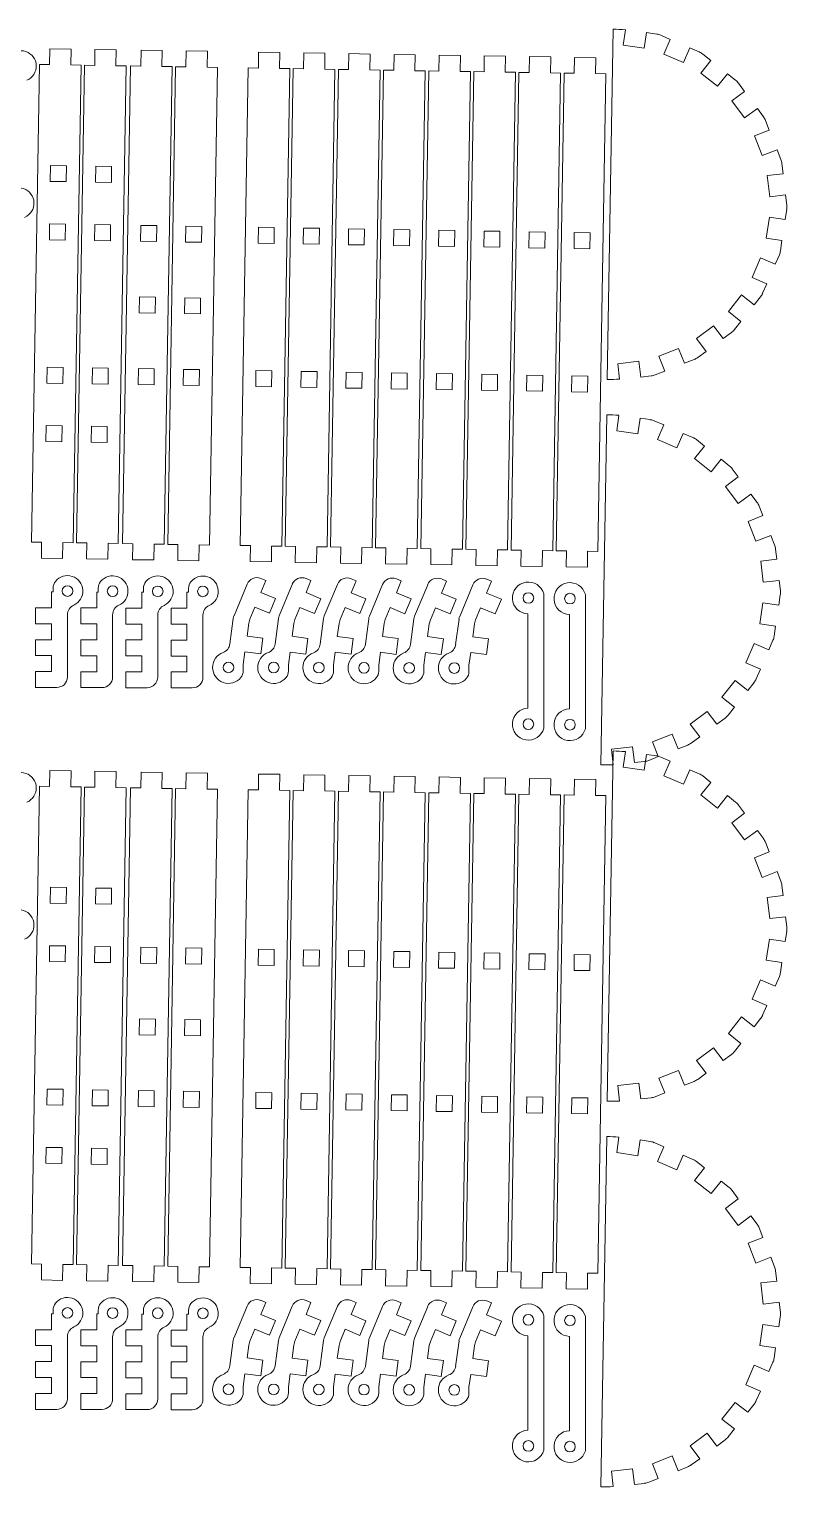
# Model space of a CAD drawing. Header units: millimetres. Extents: x 8 to 562, y 135 to 410.
# Drawn here: x 209.9 to 352.6, y 134.6 to 409.2 of the extents above; entities that cross this region are included whole.
import ezdxf

# ---------------------------------------------------------------- set-up
doc = ezdxf.new("R2010")
doc.units = ezdxf.units.MM

msp = doc.modelspace()

# ---------------------------------------------------------------- linework, layer by layer
at = {"color": 7, "linetype": 'Continuous', "lineweight": 15}
for p, q in [((318.79, 343.21), (319.88, 409.2)), ((322.2, 409.08), (321.76, 406.17)), ((325.72, 405.59), (326.16, 408.55)), ((328.09, 408.27), (326.16, 408.55)), ((330.63, 407.28), (328.84, 408.05)), ((330.63, 407.28), (329.44, 404.52)), ((213.78, 402.52), (213.83, 405.52)), ((217.83, 405.46), (213.83, 405.52)), ((217.83, 405.46), (217.78, 402.46)), ((222.28, 402.38), (222.33, 405.38)), ((226.33, 405.32), (222.33, 405.38)), ((226.33, 405.32), (226.28, 402.32)), ((230.95, 402.24), (231, 405.24)), ((234.99, 405.17), (231, 405.24)), ((234.99, 405.17), (234.94, 402.17)), ((239.44, 402.1), (239.49, 405.1)), ((243.49, 405.03), (239.49, 405.1)), ((243.49, 405.03), (243.44, 402.03)), ((253.09, 401.87), (253.14, 404.87)), ((257.13, 404.81), (253.14, 404.87)), ((257.13, 404.81), (257.09, 401.81)), ((261.58, 401.73), (261.63, 404.73)), ((265.63, 404.67), (261.63, 404.73)), ((265.63, 404.67), (265.58, 401.67)), ((270.08, 401.59), (270.13, 404.59)), ((274.13, 404.52), (270.13, 404.59)), ((274.13, 404.52), (274.08, 401.52)), ((278.58, 401.45), (278.63, 404.45)), ((282.63, 404.38), (278.63, 404.45)), ((282.63, 404.38), (282.58, 401.38)), ((287.08, 401.31), (287.13, 404.31)), ((291.13, 404.24), (287.13, 404.31)), ((291.13, 404.24), (291.08, 401.24)), ((295.58, 401.17), (295.63, 404.17)), ((299.63, 404.1), (295.63, 404.17)), ((299.63, 404.1), (299.58, 401.1)), ((304.08, 401.03), (304.13, 404.03)), ((308.13, 403.96), (304.13, 404.03)), ((308.13, 403.96), (308.08, 400.96)), ((312.58, 400.89), (312.63, 403.89)), ((316.63, 403.82), (312.63, 403.89)), ((316.63, 403.82), (316.58, 400.82)), ((321.76, 406.17), (325.72, 405.59)), ((329.44, 404.52), (333.11, 402.93)), ((333.11, 402.93), (334.3, 405.68)), ((336.09, 404.91), (334.3, 405.68)), ((338.29, 403.29), (336.76, 404.51)), ((211.86, 402.56), (210.37, 312.57)), ((211.86, 402.56), (213.78, 402.52)), ((217.78, 402.46), (219.71, 402.43)), ((218.22, 312.44), (219.71, 402.43)), ((220.36, 402.41), (218.87, 312.43)), ((220.36, 402.41), (222.28, 402.38)), ((226.28, 402.32), (228.21, 402.28)), ((226.71, 312.3), (228.21, 402.28)), ((229.02, 402.27), (227.53, 312.28)), ((229.02, 402.27), (230.95, 402.24)), ((234.94, 402.17), (236.87, 402.14)), ((235.38, 312.15), (236.87, 402.14)), ((237.52, 402.13), (236.03, 312.14)), ((237.52, 402.13), (239.44, 402.1)), ((243.44, 402.03), (245.37, 402)), ((243.88, 312.01), (245.37, 402)), ((251.16, 401.9), (249.67, 311.92)), ((251.16, 401.9), (253.09, 401.87)), ((257.09, 401.81), (259.01, 401.77)), ((257.52, 311.79), (259.01, 401.77)), ((259.66, 401.76), (258.17, 311.78)), ((259.66, 401.76), (261.58, 401.73)), ((265.58, 401.67), (267.51, 401.63)), ((266.02, 311.65), (267.51, 401.63)), ((268.16, 401.62), (266.67, 311.64)), ((268.16, 401.62), (270.08, 401.59)), ((274.08, 401.52), (276.01, 401.49)), ((274.52, 311.51), (276.01, 401.49)), ((276.66, 401.48), (275.17, 311.49)), ((276.66, 401.48), (278.58, 401.45)), ((282.58, 401.38), (284.51, 401.35)), ((283.02, 311.36), (284.51, 401.35)), ((285.16, 401.34), (283.67, 311.35)), ((285.16, 401.34), (287.08, 401.31)), ((291.08, 401.24), (293.01, 401.21)), ((291.51, 311.22), (293.01, 401.21)), ((293.66, 401.2), (292.16, 311.21)), ((293.66, 401.2), (295.58, 401.17)), ((299.58, 401.1), (301.5, 401.07)), ((300.01, 311.08), (301.5, 401.07)), ((302.15, 401.06), (300.66, 311.07)), ((302.15, 401.06), (304.08, 401.03)), ((338.29, 403.29), (336.42, 400.94)), ((308.08, 400.96), (310, 400.93)), ((308.51, 310.94), (310, 400.93)), ((310.65, 400.92), (309.16, 310.93)), ((310.65, 400.92), (312.58, 400.89)), ((316.58, 400.82), (318.5, 400.79)), ((317.01, 310.8), (318.5, 400.79)), ((336.42, 400.94), (339.56, 398.46)), ((339.56, 398.46), (341.42, 400.81)), ((342.95, 399.59), (341.42, 400.81)), ((344.65, 397.47), (343.49, 399.03)), ((344.65, 397.47), (342.24, 395.68)), ((342.24, 395.68), (344.63, 392.47)), ((344.63, 392.47), (347.04, 394.25)), ((348.2, 392.69), (347.04, 394.25)), ((349.29, 390.19), (346.5, 389.09)), ((349.29, 390.19), (348.58, 392)), ((346.5, 389.09), (347.97, 385.37)), ((347.97, 385.37), (350.76, 386.47)), ((351.48, 384.65), (350.76, 386.47)), ((213.97, 383.52), (213.92, 380.52)), ((216.97, 383.47), (213.97, 383.52)), ((216.92, 380.47), (216.97, 383.47)), ((222.47, 383.38), (222.42, 380.38)), ((225.47, 383.33), (222.47, 383.38)), ((225.42, 380.33), (225.47, 383.33)), ((351.89, 381.96), (348.91, 381.62)), ((351.89, 381.96), (351.67, 383.89)), ((213.92, 380.52), (216.92, 380.47)), ((222.42, 380.38), (225.42, 380.33)), ((348.91, 381.62), (349.37, 377.64)), ((349.37, 377.64), (352.35, 377.98)), ((352.57, 376.05), (352.35, 377.98)), ((349.3, 373.78), (348.71, 369.82)), ((352.27, 373.34), (349.3, 373.78)), ((352.27, 373.34), (352.56, 375.26)), ((213.79, 372.52), (213.74, 369.52)), ((216.79, 372.47), (213.79, 372.52)), ((216.74, 369.47), (216.79, 372.47)), ((222.28, 372.38), (222.23, 369.38)), ((225.28, 372.33), (222.28, 372.38)), ((225.23, 369.33), (225.28, 372.33)), ((230.95, 372.24), (230.9, 369.24)), ((233.95, 372.19), (230.95, 372.24)), ((233.9, 369.19), (233.95, 372.19)), ((239.45, 372.09), (239.4, 369.1)), ((242.45, 372.04), (239.45, 372.09)), ((242.4, 369.05), (242.45, 372.04)), ((253.09, 371.87), (253.04, 368.87)), ((256.09, 371.82), (253.09, 371.87)), ((256.04, 368.82), (256.09, 371.82)), ((261.59, 371.73), (261.54, 368.73)), ((264.59, 371.68), (261.59, 371.73)), ((264.54, 368.68), (264.59, 371.68)), ((270.09, 371.59), (270.04, 368.59)), ((273.09, 371.54), (270.09, 371.59)), ((273.04, 368.54), (273.09, 371.54)), ((278.59, 371.45), (278.54, 368.45)), ((281.58, 371.4), (278.59, 371.45)), ((281.54, 368.4), (281.58, 371.4)), ((287.08, 371.31), (287.03, 368.31)), ((290.08, 371.26), (287.08, 371.31)), ((290.03, 368.26), (290.08, 371.26)), ((295.58, 371.16), (295.53, 368.17)), ((298.58, 371.12), (295.58, 371.16)), ((298.53, 368.12), (298.58, 371.12)), ((304.08, 371.02), (304.03, 368.02)), ((307.08, 370.97), (304.08, 371.02)), ((307.03, 367.97), (307.08, 370.97)), ((312.58, 370.88), (312.53, 367.88)), ((315.58, 370.83), (312.58, 370.88)), ((315.53, 367.83), (315.58, 370.83)), ((213.74, 369.52), (216.74, 369.47)), ((222.23, 369.38), (225.23, 369.33)), ((230.9, 369.24), (233.9, 369.19)), ((239.4, 369.1), (242.4, 369.05)), ((253.04, 368.87), (256.04, 368.82)), ((261.54, 368.73), (264.54, 368.68)), ((270.04, 368.59), (273.04, 368.54)), ((278.54, 368.45), (281.54, 368.4)), ((287.03, 368.31), (290.03, 368.26)), ((295.53, 368.17), (298.53, 368.12)), ((304.03, 368.02), (307.03, 367.97)), ((348.71, 369.82), (351.68, 369.38)), ((351.4, 367.45), (351.68, 369.38)), ((312.53, 367.88), (315.53, 367.83)), ((347.65, 366.1), (346.06, 362.43)), ((350.4, 364.91), (347.65, 366.1)), ((350.4, 364.91), (351.18, 366.7)), ((346.06, 362.43), (348.81, 361.24)), ((348.04, 359.45), (348.81, 361.24)), ((230.72, 358.74), (230.68, 355.74)), ((233.72, 358.69), (230.72, 358.74)), ((233.67, 355.69), (233.72, 358.69)), ((239.22, 358.6), (239.17, 355.6)), ((242.22, 358.55), (239.22, 358.6)), ((242.17, 355.55), (242.22, 358.55)), ((344.07, 359.12), (341.59, 355.98)), ((346.42, 357.25), (344.07, 359.12)), ((346.42, 357.25), (347.63, 358.78)), ((230.68, 355.74), (233.67, 355.69)), ((239.17, 355.6), (242.17, 355.55)), ((341.59, 355.98), (343.94, 354.12)), ((338.81, 353.3), (335.59, 350.91)), ((340.59, 350.89), (338.81, 353.3)), ((340.59, 350.89), (342.16, 352.05)), ((342.72, 352.59), (343.94, 354.12)), ((332.21, 349.04), (328.49, 347.57)), ((333.32, 346.25), (332.21, 349.04)), ((335.59, 350.91), (337.38, 348.5)), ((324.74, 346.63), (320.77, 346.17)), ((320.77, 346.17), (321.11, 343.25)), ((325.09, 343.65), (324.74, 346.63)), ((328.49, 347.57), (329.6, 344.78)), ((333.32, 346.25), (335.13, 346.96)), ((335.81, 347.34), (337.38, 348.5)), ((213.34, 345.52), (213.29, 342.52)), ((216.34, 345.47), (213.34, 345.52)), ((216.29, 342.47), (216.34, 345.47)), ((221.84, 345.38), (221.79, 342.38)), ((224.84, 345.33), (221.84, 345.38)), ((224.79, 342.33), (224.84, 345.33)), ((230.5, 345.24), (230.45, 342.24)), ((233.5, 345.19), (230.5, 345.24)), ((233.45, 342.19), (233.5, 345.19)), ((239, 345.1), (238.95, 342.1)), ((242, 345.05), (239, 345.1)), ((241.95, 342.05), (242, 345.05)), ((252.64, 344.87), (252.59, 341.87)), ((255.64, 344.82), (252.64, 344.87)), ((255.59, 341.82), (255.64, 344.82)), ((261.14, 344.73), (261.09, 341.73)), ((264.14, 344.68), (261.14, 344.73)), ((264.09, 341.68), (264.14, 344.68)), ((269.64, 344.59), (269.59, 341.59)), ((272.64, 344.54), (269.64, 344.59)), ((272.59, 341.54), (272.64, 344.54)), ((278.14, 344.45), (278.09, 341.45)), ((281.14, 344.4), (278.14, 344.45)), ((281.09, 341.4), (281.14, 344.4)), ((286.64, 344.31), (286.59, 341.31)), ((289.64, 344.26), (286.64, 344.31)), ((289.59, 341.26), (289.64, 344.26)), ((295.14, 344.17), (295.09, 341.17)), ((298.14, 344.12), (295.14, 344.17)), ((298.09, 341.12), (298.14, 344.12)), ((303.63, 344.03), (303.58, 341.03)), ((306.63, 343.98), (303.63, 344.03)), ((306.58, 340.98), (306.63, 343.98)), ((312.13, 343.89), (312.08, 340.89)), ((315.13, 343.84), (312.13, 343.89)), ((315.08, 340.84), (315.13, 343.84)), ((325.09, 343.65), (327.02, 343.87)), ((327.78, 344.06), (329.6, 344.78)), ((213.29, 342.52), (216.29, 342.47)), ((221.79, 342.38), (224.79, 342.33)), ((230.45, 342.24), (233.45, 342.19)), ((238.95, 342.1), (241.95, 342.05)), ((252.59, 341.87), (255.59, 341.82)), ((261.09, 341.73), (264.09, 341.68)), ((269.59, 341.59), (272.59, 341.54)), ((278.09, 341.45), (281.09, 341.4)), ((286.59, 341.31), (289.59, 341.26)), ((295.09, 341.17), (298.09, 341.12)), ((303.58, 341.03), (306.58, 340.98)), ((312.08, 340.89), (315.08, 340.84)), ((317.58, 270.57), (318.68, 336.56)), ((320.99, 336.44), (320.56, 333.54)), ((324.52, 332.95), (324.96, 335.92)), ((326.89, 335.63), (324.96, 335.92)), ((329.43, 334.64), (327.64, 335.42)), ((213.16, 334.52), (213.11, 331.53)), ((216.16, 334.48), (213.16, 334.52)), ((216.11, 331.48), (216.16, 334.48)), ((221.65, 334.38), (221.61, 331.38)), ((224.65, 334.33), (221.65, 334.38)), ((224.6, 331.33), (224.65, 334.33)), ((320.56, 333.54), (324.52, 332.95)), ((329.43, 334.64), (328.23, 331.89)), ((331.9, 330.3), (333.1, 333.05)), ((334.89, 332.27), (333.1, 333.05)), ((213.11, 331.53), (216.11, 331.48)), ((221.61, 331.38), (224.6, 331.33)), ((328.23, 331.89), (331.9, 330.3)), ((337.08, 330.66), (335.22, 328.31)), ((337.08, 330.66), (335.56, 331.87)), ((335.22, 328.31), (338.35, 325.82)), ((338.35, 325.82), (340.22, 328.17)), ((341.74, 326.96), (340.22, 328.17)), ((343.45, 324.83), (341.04, 323.04)), ((343.45, 324.83), (342.29, 326.39)), ((341.04, 323.04), (343.42, 319.83)), ((343.42, 319.83), (345.83, 321.61)), ((346.99, 320.05), (345.83, 321.61)), ((348.09, 317.55), (347.37, 319.36)), ((348.09, 317.55), (345.3, 316.45)), ((345.3, 316.45), (346.77, 312.73)), ((346.77, 312.73), (349.56, 313.83)), ((350.28, 312.02), (349.56, 313.83)), ((212.29, 312.54), (210.37, 312.57)), ((212.24, 309.54), (212.29, 312.54)), ((216.29, 312.47), (216.24, 309.47)), ((218.22, 312.44), (216.29, 312.47)), ((220.79, 312.4), (218.87, 312.43)), ((220.74, 309.4), (220.79, 312.4)), ((224.79, 312.33), (224.74, 309.33)), ((226.71, 312.3), (224.79, 312.33)), ((229.45, 312.25), (227.53, 312.28)), ((229.41, 309.25), (229.45, 312.25)), ((233.45, 312.19), (233.4, 309.19)), ((235.38, 312.15), (233.45, 312.19)), ((237.95, 312.11), (236.03, 312.14)), ((237.9, 309.11), (237.95, 312.11)), ((241.95, 312.04), (241.9, 309.05)), ((243.88, 312.01), (241.95, 312.04)), ((251.6, 311.89), (249.67, 311.92)), ((251.55, 308.89), (251.6, 311.89)), ((255.59, 311.82), (255.54, 308.82)), ((257.52, 311.79), (255.59, 311.82)), ((260.09, 311.74), (258.17, 311.78)), ((260.04, 308.74), (260.09, 311.74)), ((264.09, 311.68), (264.04, 308.68)), ((266.02, 311.65), (264.09, 311.68)), ((268.59, 311.6), (266.67, 311.64)), ((268.54, 308.6), (268.59, 311.6)), ((272.59, 311.54), (272.54, 308.54)), ((274.52, 311.51), (272.59, 311.54)), ((277.09, 311.46), (275.17, 311.49)), ((277.04, 308.46), (277.09, 311.46)), ((281.09, 311.4), (281.04, 308.4)), ((283.02, 311.36), (281.09, 311.4)), ((285.59, 311.32), (283.67, 311.35)), ((285.54, 308.32), (285.59, 311.32)), ((289.59, 311.26), (289.54, 308.26)), ((291.51, 311.22), (289.59, 311.26)), ((294.09, 311.18), (292.16, 311.21)), ((294.04, 308.18), (294.09, 311.18)), ((298.09, 311.11), (298.04, 308.12)), ((300.01, 311.08), (298.09, 311.11)), ((302.59, 311.04), (300.66, 311.07)), ((302.54, 308.04), (302.59, 311.04)), ((306.59, 310.97), (306.54, 307.97)), ((308.51, 310.94), (306.59, 310.97)), ((311.09, 310.9), (309.16, 310.93)), ((311.04, 307.9), (311.09, 310.9)), ((315.09, 310.83), (315.04, 307.83)), ((317.01, 310.8), (315.09, 310.83)), ((350.69, 309.32), (350.47, 311.26)), ((212.24, 309.54), (216.24, 309.47)), ((220.74, 309.4), (224.74, 309.33)), ((229.41, 309.25), (233.4, 309.19)), ((237.9, 309.11), (241.9, 309.05)), ((251.55, 308.89), (255.54, 308.82)), ((260.04, 308.74), (264.04, 308.68)), ((268.54, 308.6), (272.54, 308.54)), ((277.04, 308.46), (281.04, 308.4)), ((285.54, 308.32), (289.54, 308.26)), ((294.04, 308.18), (298.04, 308.12)), ((302.54, 308.04), (306.54, 307.97)), ((311.04, 307.9), (315.04, 307.83)), ((350.69, 309.32), (347.71, 308.98)), ((347.71, 308.98), (348.16, 305)), ((253.57, 303.07), (254.5, 305.33)), ((254.5, 305.33), (253.58, 305.71)), ((262.07, 303.04), (263, 305.3)), ((263, 305.3), (262.08, 305.69)), ((270.57, 303.02), (271.5, 305.28)), ((271.5, 305.28), (270.58, 305.66)), ((279.07, 302.99), (280, 305.26)), ((280, 305.26), (279.08, 305.64)), ((287.57, 302.97), (288.5, 305.23)), ((288.5, 305.23), (287.58, 305.62)), ((296.07, 302.95), (297, 305.21)), ((297, 305.21), (296.08, 305.59)), ((348.16, 305), (351.14, 305.35)), ((351.37, 303.41), (351.14, 305.35)), ((214.15, 303.17), (214.15, 300.17)), ((214.45, 303.17), (214.15, 303.17)), ((214.45, 303.9), (214.45, 303.17)), ((222.95, 303.15), (222.65, 303.15)), ((222.65, 303.15), (222.65, 300.15)), ((222.95, 303.88), (222.95, 303.15)), ((231.15, 303.12), (231.15, 300.12)), ((231.45, 303.12), (231.15, 303.12)), ((231.45, 303.86), (231.45, 303.12)), ((239.65, 303.1), (239.65, 300.1)), ((239.95, 303.1), (239.65, 303.1)), ((239.95, 303.83), (239.95, 303.1)), ((250.97, 304.63), (248.51, 298.69)), ((256.34, 301.92), (253.57, 303.07)), ((259.47, 304.6), (257.01, 298.67)), ((264.84, 301.89), (262.07, 303.04)), ((267.97, 304.58), (265.51, 298.64)), ((273.34, 301.87), (270.57, 303.02)), ((276.47, 304.56), (274.01, 298.62)), ((281.84, 301.85), (279.07, 302.99)), ((284.97, 304.53), (282.51, 298.6)), ((290.34, 301.82), (287.57, 302.97)), ((293.47, 304.51), (291.01, 298.57)), ((298.84, 301.8), (296.07, 302.95)), ((306.83, 277.5), (306.83, 302.8)), ((314.66, 277.38), (314.66, 302.68)), ((351.07, 300.7), (351.35, 302.63)), ((211.15, 300.17), (211.15, 297.17)), ((214.15, 300.17), (211.15, 300.17)), ((219.65, 300.15), (219.65, 297.15)), ((222.65, 300.15), (219.65, 300.15)), ((228.15, 300.12), (228.15, 297.12)), ((231.15, 300.12), (228.15, 300.12)), ((236.65, 300.1), (236.65, 297.1)), ((239.65, 300.1), (236.65, 300.1)), ((251.48, 298.03), (252.42, 300.29)), ((252.42, 300.29), (255.19, 299.15)), ((255.19, 299.15), (256.34, 301.92)), ((259.98, 298.01), (260.92, 300.27)), ((260.92, 300.27), (263.69, 299.12)), ((263.69, 299.12), (264.84, 301.89)), ((268.48, 297.98), (269.42, 300.25)), ((269.42, 300.25), (272.19, 299.1)), ((272.19, 299.1), (273.34, 301.87)), ((276.98, 297.96), (277.92, 300.22)), ((277.92, 300.22), (280.69, 299.07)), ((280.69, 299.07), (281.84, 301.85)), ((285.48, 297.93), (286.42, 300.2)), ((286.42, 300.2), (289.19, 299.05)), ((289.19, 299.05), (290.34, 301.82)), ((293.98, 297.91), (294.92, 300.17)), ((294.92, 300.17), (297.69, 299.03)), ((297.69, 299.03), (298.84, 301.8)), ((348.1, 301.14), (347.51, 297.18)), ((351.07, 300.7), (348.1, 301.14)), ((211.15, 297.17), (214.15, 297.17)), ((214.15, 297.17), (214.15, 294.17)), ((217.15, 287.17), (217.15, 298.86)), ((219.65, 297.15), (222.65, 297.15)), ((222.65, 297.15), (222.65, 294.15)), ((225.65, 287.15), (225.65, 298.84)), ((228.15, 297.12), (231.15, 297.12)), ((231.15, 297.12), (231.15, 294.12)), ((234.15, 287.12), (234.15, 298.82)), ((236.65, 297.1), (239.65, 297.1)), ((239.65, 297.1), (239.65, 294.1)), ((242.65, 287.1), (242.65, 298.79)), ((248.37, 298.19), (247.74, 293.38)), ((250.96, 294.85), (251.28, 297.27)), ((251.28, 297.27), (251.48, 298.03)), ((256.87, 298.16), (256.24, 293.36)), ((259.46, 294.82), (259.78, 297.25)), ((259.78, 297.25), (259.98, 298.01)), ((265.37, 298.14), (264.74, 293.34)), ((267.96, 294.8), (268.28, 297.23)), ((268.28, 297.23), (268.48, 297.98)), ((273.87, 298.12), (273.24, 293.31)), ((276.46, 294.77), (276.78, 297.2)), ((276.78, 297.2), (276.98, 297.96)), ((282.37, 298.09), (281.74, 293.29)), ((284.96, 294.75), (285.28, 297.18)), ((285.28, 297.18), (285.48, 297.93)), ((290.87, 298.07), (290.24, 293.26)), ((293.46, 294.73), (293.78, 297.15)), ((293.78, 297.15), (293.98, 297.91)), ((303.83, 299.03), (303.83, 281.26)), ((311.66, 298.92), (311.66, 281.15)), ((347.51, 297.18), (350.48, 296.74)), ((350.19, 294.81), (350.48, 296.74)), ((211.15, 294.17), (211.15, 291.17)), ((214.15, 294.17), (211.15, 294.17)), ((222.65, 294.15), (219.65, 294.15)), ((219.65, 294.15), (219.65, 291.15)), ((231.15, 294.12), (228.15, 294.12)), ((228.15, 294.12), (228.15, 291.12)), ((236.65, 294.1), (236.65, 291.1)), ((239.65, 294.1), (236.65, 294.1)), ((253.93, 294.45), (250.96, 294.85)), ((253.54, 291.48), (253.93, 294.45)), ((262.43, 294.43), (259.46, 294.82)), ((262.04, 291.46), (262.43, 294.43)), ((270.93, 294.41), (267.96, 294.8)), ((270.54, 291.43), (270.93, 294.41)), ((279.43, 294.38), (276.46, 294.77)), ((279.04, 291.41), (279.43, 294.38)), ((287.93, 294.36), (284.96, 294.75)), ((287.54, 291.38), (287.93, 294.36)), ((296.43, 294.33), (293.46, 294.73)), ((296.04, 291.36), (296.43, 294.33)), ((349.2, 292.27), (349.98, 294.06)), ((211.15, 291.17), (214.15, 291.17)), ((214.15, 291.17), (214.15, 288.17)), ((219.65, 291.15), (222.65, 291.15)), ((222.65, 291.15), (222.65, 288.15)), ((228.15, 291.12), (231.15, 291.12)), ((231.15, 291.12), (231.15, 288.12)), ((250.25, 289.47), (250.57, 291.87)), ((250.57, 291.87), (253.54, 291.48)), ((258.75, 289.44), (259.07, 291.85)), ((259.07, 291.85), (262.04, 291.46)), ((267.25, 289.42), (267.57, 291.82)), ((267.57, 291.82), (270.54, 291.43)), ((275.75, 289.39), (276.07, 291.8)), ((276.07, 291.8), (279.04, 291.41)), ((284.25, 289.37), (284.57, 291.78)), ((284.57, 291.78), (287.54, 291.38)), ((292.75, 289.35), (293.07, 291.75)), ((293.07, 291.75), (296.04, 291.36)), ((346.45, 293.47), (344.86, 289.8)), ((349.2, 292.27), (346.45, 293.47)), ((236.65, 291.1), (239.65, 291.1)), ((239.65, 291.1), (239.65, 288.1)), ((250.25, 288.31), (250.25, 289.47)), ((258.75, 288.29), (258.75, 289.44)), ((267.25, 288.27), (267.25, 289.42)), ((275.75, 288.24), (275.75, 289.39)), ((284.25, 288.22), (284.25, 289.37)), ((292.75, 288.19), (292.75, 289.35)), ((344.86, 289.8), (347.61, 288.6)), ((346.83, 286.81), (347.61, 288.6)), ((211.15, 288.17), (211.15, 285.17)), ((214.15, 288.17), (211.15, 288.17)), ((219.65, 288.15), (219.65, 285.15)), ((222.65, 288.15), (219.65, 288.15)), ((231.15, 288.12), (228.15, 288.12)), ((228.15, 288.12), (228.15, 285.12)), ((236.65, 288.1), (236.65, 285.1)), ((239.65, 288.1), (236.65, 288.1)), ((342.87, 286.48), (340.38, 283.35)), ((345.22, 284.62), (342.87, 286.48)), ((345.22, 284.62), (346.43, 286.14)), ((211.15, 285.17), (215.15, 285.17)), ((219.65, 285.15), (223.65, 285.15)), ((228.15, 285.12), (232.15, 285.12)), ((236.65, 285.1), (240.65, 285.1)), ((340.38, 283.35), (342.73, 281.48)), ((337.6, 280.66), (334.39, 278.28)), ((339.39, 278.25), (337.6, 280.66)), ((341.52, 279.96), (342.73, 281.48)), ((334.39, 278.28), (336.18, 275.87)), ((339.39, 278.25), (340.96, 279.41)), ((331.01, 276.4), (327.29, 274.93)), ((327.29, 274.93), (328.39, 272.14)), ((332.11, 273.61), (331.01, 276.4)), ((334.61, 274.71), (336.18, 275.87)), ((318.79, 207.21), (319.88, 273.2)), ((323.54, 273.99), (319.57, 273.54)), ((319.57, 273.54), (319.9, 270.62)), ((322.2, 273.08), (321.76, 270.17)), ((323.88, 271.01), (323.54, 273.99)), ((325.72, 269.59), (326.16, 272.55)), ((328.09, 272.27), (326.16, 272.55)), ((326.58, 271.42), (328.39, 272.14)), ((330.63, 271.28), (328.84, 272.05)), ((332.11, 273.61), (333.93, 274.33)), ((213.78, 266.52), (213.83, 269.52)), ((217.83, 269.46), (213.83, 269.52)), ((217.83, 269.46), (217.78, 266.46)), ((222.28, 266.38), (222.33, 269.38)), ((226.33, 269.32), (222.33, 269.38)), ((226.33, 269.32), (226.28, 266.32)), ((230.95, 266.24), (231, 269.24)), ((234.99, 269.17), (231, 269.24)), ((234.99, 269.17), (234.94, 266.17)), ((321.76, 270.17), (325.72, 269.59)), ((323.88, 271.01), (325.82, 271.23)), ((330.63, 271.28), (329.44, 268.52)), ((333.11, 266.93), (334.3, 269.68)), ((336.09, 268.91), (334.3, 269.68)), ((211.86, 266.56), (210.37, 176.57)), ((211.86, 266.56), (213.78, 266.52)), ((217.78, 266.46), (219.71, 266.43)), ((218.22, 176.44), (219.71, 266.43)), ((220.36, 266.41), (218.87, 176.43)), ((220.36, 266.41), (222.28, 266.38)), ((239.44, 266.1), (239.49, 269.1)), ((243.49, 269.03), (239.49, 269.1)), ((243.49, 269.03), (243.44, 266.03)), ((253.09, 265.87), (253.14, 268.87)), ((257.13, 268.81), (253.14, 268.87)), ((257.13, 268.81), (257.09, 265.81)), ((261.58, 265.73), (261.63, 268.73)), ((265.63, 268.67), (261.63, 268.73)), ((265.63, 268.67), (265.58, 265.67)), ((270.08, 265.59), (270.13, 268.59)), ((274.13, 268.52), (270.13, 268.59)), ((274.13, 268.52), (274.08, 265.52)), ((278.58, 265.45), (278.63, 268.45)), ((282.63, 268.38), (278.63, 268.45)), ((282.63, 268.38), (282.58, 265.38)), ((287.08, 265.31), (287.13, 268.31)), ((291.13, 268.24), (287.13, 268.31)), ((291.13, 268.24), (291.08, 265.24)), ((295.58, 265.17), (295.63, 268.17)), ((299.63, 268.1), (295.63, 268.17)), ((299.63, 268.1), (299.58, 265.1)), ((304.08, 265.03), (304.13, 268.03)), ((308.13, 267.96), (304.13, 268.03)), ((308.13, 267.96), (308.08, 264.96)), ((312.58, 264.89), (312.63, 267.89)), ((316.63, 267.82), (312.63, 267.89)), ((316.63, 267.82), (316.58, 264.82)), ((329.44, 268.52), (333.11, 266.93)), ((338.29, 267.29), (336.42, 264.94)), ((338.29, 267.29), (336.76, 268.51)), ((226.28, 266.32), (228.21, 266.28)), ((226.71, 176.3), (228.21, 266.28)), ((229.02, 266.27), (227.53, 176.28)), ((229.02, 266.27), (230.95, 266.24)), ((234.94, 266.17), (236.87, 266.14)), ((235.38, 176.15), (236.87, 266.14)), ((237.52, 266.13), (236.03, 176.14)), ((237.52, 266.13), (239.44, 266.1)), ((243.44, 266.03), (245.37, 266)), ((243.88, 176.01), (245.37, 266)), ((251.16, 265.9), (249.67, 175.92)), ((251.16, 265.9), (253.09, 265.87)), ((257.09, 265.81), (259.01, 265.77)), ((257.52, 175.79), (259.01, 265.77)), ((259.66, 265.76), (258.17, 175.78)), ((259.66, 265.76), (261.58, 265.73)), ((265.58, 265.67), (267.51, 265.63)), ((266.02, 175.65), (267.51, 265.63)), ((268.16, 265.62), (266.67, 175.64)), ((268.16, 265.62), (270.08, 265.59)), ((274.08, 265.52), (276.01, 265.49)), ((274.52, 175.51), (276.01, 265.49)), ((276.66, 265.48), (275.17, 175.49)), ((276.66, 265.48), (278.58, 265.45)), ((282.58, 265.38), (284.51, 265.35)), ((283.02, 175.36), (284.51, 265.35)), ((285.16, 265.34), (283.67, 175.35)), ((285.16, 265.34), (287.08, 265.31)), ((291.08, 265.24), (293.01, 265.21)), ((291.51, 175.22), (293.01, 265.21)), ((293.66, 265.2), (292.16, 175.21)), ((293.66, 265.2), (295.58, 265.17)), ((299.58, 265.1), (301.5, 265.07)), ((300.01, 175.08), (301.5, 265.07)), ((302.15, 265.06), (300.66, 175.07)), ((302.15, 265.06), (304.08, 265.03)), ((308.08, 264.96), (310, 264.93)), ((308.51, 174.94), (310, 264.93)), ((310.65, 264.92), (309.16, 174.93)), ((310.65, 264.92), (312.58, 264.89)), ((316.58, 264.82), (318.5, 264.79)), ((317.01, 174.8), (318.5, 264.79)), ((336.42, 264.94), (339.56, 262.46)), ((339.56, 262.46), (341.42, 264.81)), ((342.95, 263.59), (341.42, 264.81)), ((344.65, 261.47), (342.24, 259.68)), ((344.65, 261.47), (343.49, 263.03)), ((342.24, 259.68), (344.63, 256.47)), ((344.63, 256.47), (347.04, 258.25)), ((348.2, 256.69), (347.04, 258.25)), ((349.29, 254.19), (348.58, 256)), ((349.29, 254.19), (346.5, 253.09)), ((346.5, 253.09), (347.97, 249.37)), ((347.97, 249.37), (350.76, 250.47)), ((351.48, 248.65), (350.76, 250.47)), ((213.97, 247.52), (213.92, 244.52)), ((216.97, 247.47), (213.97, 247.52)), ((216.92, 244.47), (216.97, 247.47)), ((222.47, 247.38), (222.42, 244.38)), ((225.47, 247.33), (222.47, 247.38)), ((225.42, 244.33), (225.47, 247.33)), ((351.89, 245.96), (351.67, 247.89)), ((213.92, 244.52), (216.92, 244.47)), ((351.89, 245.96), (348.91, 245.62)), ((348.91, 245.62), (349.37, 241.64)), ((222.42, 244.38), (225.42, 244.33)), ((349.37, 241.64), (352.35, 241.98)), ((352.57, 240.05), (352.35, 241.98)), ((352.27, 237.34), (352.56, 239.26)), ((213.79, 236.52), (213.74, 233.52)), ((216.79, 236.47), (213.79, 236.52)), ((216.74, 233.47), (216.79, 236.47)), ((222.28, 236.38), (222.23, 233.38)), ((225.28, 236.33), (222.28, 236.38)), ((225.23, 233.33), (225.28, 236.33)), ((230.95, 236.24), (230.9, 233.24)), ((233.95, 236.19), (230.95, 236.24)), ((233.9, 233.19), (233.95, 236.19)), ((349.3, 237.78), (348.71, 233.82)), ((352.27, 237.34), (349.3, 237.78)), ((213.74, 233.52), (216.74, 233.47)), ((239.45, 236.09), (239.4, 233.1)), ((242.45, 236.04), (239.45, 236.09)), ((242.4, 233.05), (242.45, 236.04)), ((253.09, 235.87), (253.04, 232.87)), ((256.09, 235.82), (253.09, 235.87)), ((256.04, 232.82), (256.09, 235.82)), ((261.59, 235.73), (261.54, 232.73)), ((264.59, 235.68), (261.59, 235.73)), ((264.54, 232.68), (264.59, 235.68)), ((270.09, 235.59), (270.04, 232.59)), ((273.09, 235.54), (270.09, 235.59)), ((273.04, 232.54), (273.09, 235.54)), ((278.59, 235.45), (278.54, 232.45)), ((281.58, 235.4), (278.59, 235.45)), ((281.54, 232.4), (281.58, 235.4)), ((287.08, 235.31), (287.03, 232.31)), ((290.08, 235.26), (287.08, 235.31)), ((290.03, 232.26), (290.08, 235.26)), ((295.58, 235.16), (295.53, 232.17)), ((298.58, 235.12), (295.58, 235.16)), ((298.53, 232.12), (298.58, 235.12)), ((304.08, 235.02), (304.03, 232.02)), ((307.08, 234.97), (304.08, 235.02)), ((307.03, 231.97), (307.08, 234.97)), ((312.58, 234.88), (312.53, 231.88)), ((315.58, 234.83), (312.58, 234.88)), ((315.53, 231.83), (315.58, 234.83)), ((348.71, 233.82), (351.68, 233.38)), ((222.23, 233.38), (225.23, 233.33)), ((230.9, 233.24), (233.9, 233.19)), ((239.4, 233.1), (242.4, 233.05)), ((253.04, 232.87), (256.04, 232.82)), ((261.54, 232.73), (264.54, 232.68)), ((270.04, 232.59), (273.04, 232.54)), ((278.54, 232.45), (281.54, 232.4)), ((287.03, 232.31), (290.03, 232.26)), ((295.53, 232.17), (298.53, 232.12)), ((304.03, 232.02), (307.03, 231.97)), ((312.53, 231.88), (315.53, 231.83)), ((350.4, 228.91), (351.18, 230.7)), ((351.4, 231.45), (351.68, 233.38)), ((347.65, 230.1), (346.06, 226.43)), ((350.4, 228.91), (347.65, 230.1)), ((346.06, 226.43), (348.81, 225.24)), ((348.04, 223.45), (348.81, 225.24)), ((230.72, 222.74), (230.68, 219.74)), ((233.72, 222.69), (230.72, 222.74)), ((233.67, 219.69), (233.72, 222.69)), ((239.22, 222.6), (239.17, 219.6)), ((242.22, 222.55), (239.22, 222.6)), ((242.17, 219.55), (242.22, 222.55)), ((344.07, 223.12), (341.59, 219.98)), ((346.42, 221.25), (344.07, 223.12)), ((346.42, 221.25), (347.63, 222.78)), ((230.68, 219.74), (233.67, 219.69)), ((341.59, 219.98), (343.94, 218.12)), ((239.17, 219.6), (242.17, 219.55)), ((338.81, 217.3), (335.59, 214.91)), ((340.59, 214.89), (338.81, 217.3)), ((342.72, 216.59), (343.94, 218.12)), ((335.59, 214.91), (337.38, 212.5)), ((340.59, 214.89), (342.16, 216.05)), ((332.21, 213.04), (328.49, 211.57)), ((328.49, 211.57), (329.6, 208.78)), ((333.32, 210.25), (332.21, 213.04)), ((335.81, 211.34), (337.38, 212.5)), ((213.34, 209.52), (213.29, 206.52)), ((216.34, 209.47), (213.34, 209.52)), ((216.29, 206.47), (216.34, 209.47)), ((221.84, 209.38), (221.79, 206.38)), ((224.84, 209.33), (221.84, 209.38)), ((224.79, 206.33), (224.84, 209.33)), ((230.5, 209.24), (230.45, 206.24)), ((233.5, 209.19), (230.5, 209.24)), ((233.45, 206.19), (233.5, 209.19)), ((239, 209.1), (238.95, 206.1)), ((242, 209.05), (239, 209.1)), ((241.95, 206.05), (242, 209.05)), ((252.64, 208.87), (252.59, 205.87)), ((255.64, 208.82), (252.64, 208.87)), ((255.59, 205.82), (255.64, 208.82)), ((261.14, 208.73), (261.09, 205.73)), ((264.14, 208.68), (261.14, 208.73)), ((324.74, 210.63), (320.77, 210.17)), ((320.77, 210.17), (321.11, 207.25)), ((325.09, 207.65), (324.74, 210.63)), ((327.78, 208.06), (329.6, 208.78)), ((333.32, 210.25), (335.13, 210.96)), ((213.29, 206.52), (216.29, 206.47)), ((221.79, 206.38), (224.79, 206.33)), ((230.45, 206.24), (233.45, 206.19)), ((238.95, 206.1), (241.95, 206.05)), ((264.09, 205.68), (264.14, 208.68)), ((269.64, 208.59), (269.59, 205.59)), ((272.64, 208.54), (269.64, 208.59)), ((272.59, 205.54), (272.64, 208.54)), ((278.14, 208.45), (278.09, 205.45)), ((281.14, 208.4), (278.14, 208.45)), ((281.09, 205.4), (281.14, 208.4)), ((286.64, 208.31), (286.59, 205.31)), ((289.64, 208.26), (286.64, 208.31)), ((289.59, 205.26), (289.64, 208.26)), ((295.14, 208.17), (295.09, 205.17)), ((298.14, 208.12), (295.14, 208.17)), ((298.09, 205.12), (298.14, 208.12)), ((303.63, 208.03), (303.58, 205.03)), ((306.63, 207.98), (303.63, 208.03)), ((306.58, 204.98), (306.63, 207.98)), ((312.13, 207.89), (312.08, 204.89)), ((315.13, 207.84), (312.13, 207.89)), ((315.08, 204.84), (315.13, 207.84)), ((325.09, 207.65), (327.02, 207.87)), ((252.59, 205.87), (255.59, 205.82)), ((261.09, 205.73), (264.09, 205.68)), ((269.59, 205.59), (272.59, 205.54)), ((278.09, 205.45), (281.09, 205.4)), ((286.59, 205.31), (289.59, 205.26)), ((295.09, 205.17), (298.09, 205.12)), ((303.58, 205.03), (306.58, 204.98)), ((312.08, 204.89), (315.08, 204.84)), ((317.58, 134.57), (318.68, 200.56)), ((213.16, 198.52), (213.11, 195.53)), ((216.16, 198.48), (213.16, 198.52)), ((216.11, 195.48), (216.16, 198.48)), ((221.65, 198.38), (221.61, 195.38)), ((224.65, 198.33), (221.65, 198.38)), ((224.6, 195.33), (224.65, 198.33)), ((320.99, 200.44), (320.56, 197.54)), ((324.52, 196.95), (324.96, 199.92)), ((326.89, 199.63), (324.96, 199.92)), ((329.43, 198.64), (327.64, 199.42)), ((329.43, 198.64), (328.23, 195.89)), ((213.11, 195.53), (216.11, 195.48)), ((221.61, 195.38), (224.6, 195.33)), ((320.56, 197.54), (324.52, 196.95)), ((328.23, 195.89), (331.9, 194.3)), ((331.9, 194.3), (333.1, 197.05)), ((334.89, 196.27), (333.1, 197.05)), ((337.08, 194.66), (335.56, 195.87)), ((337.08, 194.66), (335.22, 192.31)), ((335.22, 192.31), (338.35, 189.82)), ((338.35, 189.82), (340.22, 192.17)), ((341.74, 190.96), (340.22, 192.17)), ((343.45, 188.83), (342.29, 190.39)), ((343.45, 188.83), (341.04, 187.04)), ((341.04, 187.04), (343.42, 183.83)), ((343.42, 183.83), (345.83, 185.61)), ((346.99, 184.05), (345.83, 185.61)), ((348.09, 181.55), (345.3, 180.45)), ((348.09, 181.55), (347.37, 183.36)), ((345.3, 180.45), (346.77, 176.73)), ((212.29, 176.54), (210.37, 176.57)), ((212.24, 173.54), (212.29, 176.54)), ((216.29, 176.47), (216.24, 173.47)), ((218.22, 176.44), (216.29, 176.47)), ((220.79, 176.4), (218.87, 176.43)), ((220.74, 173.4), (220.79, 176.4)), ((224.79, 176.33), (224.74, 173.33)), ((226.71, 176.3), (224.79, 176.33)), ((229.45, 176.25), (227.53, 176.28)), ((229.41, 173.25), (229.45, 176.25)), ((233.45, 176.19), (233.4, 173.19)), ((235.38, 176.15), (233.45, 176.19)), ((237.95, 176.11), (236.03, 176.14)), ((237.9, 173.11), (237.95, 176.11)), ((241.95, 176.04), (241.9, 173.05)), ((243.88, 176.01), (241.95, 176.04)), ((251.6, 175.89), (249.67, 175.92)), ((251.55, 172.89), (251.6, 175.89)), ((255.59, 175.82), (255.54, 172.82)), ((257.52, 175.79), (255.59, 175.82)), ((260.09, 175.74), (258.17, 175.78)), ((346.77, 176.73), (349.56, 177.83)), ((350.28, 176.02), (349.56, 177.83)), ((212.24, 173.54), (216.24, 173.47)), ((220.74, 173.4), (224.74, 173.33)), ((229.41, 173.25), (233.4, 173.19)), ((237.9, 173.11), (241.9, 173.05)), ((260.04, 172.74), (260.09, 175.74)), ((264.09, 175.68), (264.04, 172.68)), ((266.02, 175.65), (264.09, 175.68)), ((268.59, 175.6), (266.67, 175.64)), ((268.54, 172.6), (268.59, 175.6)), ((272.59, 175.54), (272.54, 172.54)), ((274.52, 175.51), (272.59, 175.54)), ((277.09, 175.46), (275.17, 175.49)), ((277.04, 172.46), (277.09, 175.46)), ((281.09, 175.4), (281.04, 172.4)), ((283.02, 175.36), (281.09, 175.4)), ((285.59, 175.32), (283.67, 175.35)), ((285.54, 172.32), (285.59, 175.32)), ((289.59, 175.26), (289.54, 172.26)), ((291.51, 175.22), (289.59, 175.26)), ((294.09, 175.18), (292.16, 175.21)), ((294.04, 172.18), (294.09, 175.18)), ((298.09, 175.11), (298.04, 172.12)), ((300.01, 175.08), (298.09, 175.11)), ((302.59, 175.04), (300.66, 175.07)), ((302.54, 172.04), (302.59, 175.04)), ((306.59, 174.97), (306.54, 171.97)), ((308.51, 174.94), (306.59, 174.97)), ((311.09, 174.9), (309.16, 174.93)), ((311.04, 171.9), (311.09, 174.9)), ((315.09, 174.83), (315.04, 171.83)), ((317.01, 174.8), (315.09, 174.83)), ((350.69, 173.32), (347.71, 172.98)), ((350.69, 173.32), (350.47, 175.26)), ((251.55, 172.89), (255.54, 172.82)), ((260.04, 172.74), (264.04, 172.68)), ((268.54, 172.6), (272.54, 172.54)), ((277.04, 172.46), (281.04, 172.4)), ((285.54, 172.32), (289.54, 172.26)), ((294.04, 172.18), (298.04, 172.12)), ((302.54, 172.04), (306.54, 171.97)), ((311.04, 171.9), (315.04, 171.83)), ((347.71, 172.98), (348.16, 169)), ((214.45, 167.9), (214.45, 167.17)), ((222.95, 167.88), (222.95, 167.15)), ((231.45, 167.86), (231.45, 167.12)), ((239.95, 167.83), (239.95, 167.1)), ((250.97, 168.63), (248.51, 162.69)), ((253.57, 167.07), (254.5, 169.33)), ((254.5, 169.33), (253.58, 169.71)), ((259.47, 168.6), (257.01, 162.67)), ((262.07, 167.04), (263, 169.3)), ((263, 169.3), (262.08, 169.69)), ((267.97, 168.58), (265.51, 162.64)), ((270.57, 167.02), (271.5, 169.28)), ((271.5, 169.28), (270.58, 169.66)), ((276.47, 168.56), (274.01, 162.62)), ((279.07, 166.99), (280, 169.26)), ((280, 169.26), (279.08, 169.64)), ((284.97, 168.53), (282.51, 162.6)), ((287.57, 166.97), (288.5, 169.23)), ((288.5, 169.23), (287.58, 169.62)), ((293.47, 168.51), (291.01, 162.57)), ((296.07, 166.95), (297, 169.21)), ((297, 169.21), (296.08, 169.59)), ((348.16, 169), (351.14, 169.35)), ((351.37, 167.41), (351.14, 169.35)), ((214.15, 167.17), (214.15, 164.17)), ((214.45, 167.17), (214.15, 167.17)), ((222.65, 167.15), (222.65, 164.15)), ((222.95, 167.15), (222.65, 167.15)), ((231.15, 167.12), (231.15, 164.12)), ((231.45, 167.12), (231.15, 167.12)), ((239.65, 167.1), (239.65, 164.1)), ((239.95, 167.1), (239.65, 167.1)), ((256.34, 165.92), (253.57, 167.07)), ((255.19, 163.15), (256.34, 165.92)), ((264.84, 165.89), (262.07, 167.04)), ((263.69, 163.12), (264.84, 165.89)), ((273.34, 165.87), (270.57, 167.02)), ((272.19, 163.1), (273.34, 165.87)), ((281.84, 165.85), (279.07, 166.99)), ((280.69, 163.07), (281.84, 165.85)), ((290.34, 165.82), (287.57, 166.97)), ((289.19, 163.05), (290.34, 165.82)), ((298.84, 165.8), (296.07, 166.95)), ((297.69, 163.03), (298.84, 165.8)), ((306.83, 141.5), (306.83, 166.8)), ((314.66, 141.38), (314.66, 166.68)), ((348.1, 165.14), (347.51, 161.18)), ((351.07, 164.7), (348.1, 165.14)), ((351.07, 164.7), (351.35, 166.63)), ((211.15, 164.17), (211.15, 161.17)), ((214.15, 164.17), (211.15, 164.17)), ((217.15, 151.17), (217.15, 162.86)), ((219.65, 164.15), (219.65, 161.15)), ((222.65, 164.15), (219.65, 164.15)), ((225.65, 151.15), (225.65, 162.84)), ((228.15, 164.12), (228.15, 161.12)), ((231.15, 164.12), (228.15, 164.12)), ((234.15, 151.12), (234.15, 162.82)), ((236.65, 164.1), (236.65, 161.1)), ((239.65, 164.1), (236.65, 164.1)), ((242.65, 151.1), (242.65, 162.79)), ((248.37, 162.19), (247.74, 157.38)), ((251.48, 162.03), (252.42, 164.29)), ((252.42, 164.29), (255.19, 163.15)), ((256.87, 162.16), (256.24, 157.36)), ((259.98, 162.01), (260.92, 164.27)), ((260.92, 164.27), (263.69, 163.12)), ((265.37, 162.14), (264.74, 157.34)), ((268.48, 161.98), (269.42, 164.25)), ((269.42, 164.25), (272.19, 163.1)), ((273.87, 162.12), (273.24, 157.31)), ((276.98, 161.96), (277.92, 164.22)), ((277.92, 164.22), (280.69, 163.07)), ((282.37, 162.09), (281.74, 157.29)), ((285.48, 161.93), (286.42, 164.2)), ((286.42, 164.2), (289.19, 163.05)), ((290.87, 162.07), (290.24, 157.26)), ((293.98, 161.91), (294.92, 164.17)), ((294.92, 164.17), (297.69, 163.03)), ((303.83, 163.03), (303.83, 145.26)), ((311.66, 162.92), (311.66, 145.15)), ((211.15, 161.17), (214.15, 161.17)), ((214.15, 161.17), (214.15, 158.17)), ((219.65, 161.15), (222.65, 161.15)), ((222.65, 161.15), (222.65, 158.15)), ((228.15, 161.12), (231.15, 161.12)), ((231.15, 161.12), (231.15, 158.12)), ((236.65, 161.1), (239.65, 161.1)), ((239.65, 161.1), (239.65, 158.1)), ((250.96, 158.85), (251.28, 161.27)), ((251.28, 161.27), (251.48, 162.03)), ((259.46, 158.82), (259.78, 161.25)), ((259.78, 161.25), (259.98, 162.01)), ((267.96, 158.8), (268.28, 161.23)), ((268.28, 161.23), (268.48, 161.98)), ((276.46, 158.77), (276.78, 161.2)), ((276.78, 161.2), (276.98, 161.96)), ((284.96, 158.75), (285.28, 161.18)), ((285.28, 161.18), (285.48, 161.93)), ((293.46, 158.73), (293.78, 161.15)), ((293.78, 161.15), (293.98, 161.91)), ((347.51, 161.18), (350.48, 160.74)), ((350.19, 158.81), (350.48, 160.74)), ((211.15, 158.17), (211.15, 155.17)), ((214.15, 158.17), (211.15, 158.17)), ((219.65, 158.15), (219.65, 155.15)), ((222.65, 158.15), (219.65, 158.15)), ((231.15, 158.12), (228.15, 158.12)), ((228.15, 158.12), (228.15, 155.12)), ((239.65, 158.1), (236.65, 158.1)), ((236.65, 158.1), (236.65, 155.1)), ((253.93, 158.45), (250.96, 158.85)), ((253.54, 155.48), (253.93, 158.45)), ((262.43, 158.43), (259.46, 158.82)), ((262.04, 155.46), (262.43, 158.43)), ((270.93, 158.41), (267.96, 158.8)), ((270.54, 155.43), (270.93, 158.41)), ((279.43, 158.38), (276.46, 158.77)), ((279.04, 155.41), (279.43, 158.38)), ((287.93, 158.36), (284.96, 158.75)), ((287.54, 155.38), (287.93, 158.36)), ((296.43, 158.33), (293.46, 158.73)), ((296.04, 155.36), (296.43, 158.33)), ((346.45, 157.47), (344.86, 153.8)), ((349.2, 156.27), (346.45, 157.47)), ((349.2, 156.27), (349.98, 158.06)), ((211.15, 155.17), (214.15, 155.17)), ((214.15, 155.17), (214.15, 152.17)), ((219.65, 155.15), (222.65, 155.15)), ((222.65, 155.15), (222.65, 152.15)), ((228.15, 155.12), (231.15, 155.12)), ((231.15, 155.12), (231.15, 152.12)), ((236.65, 155.1), (239.65, 155.1)), ((239.65, 155.1), (239.65, 152.1)), ((250.25, 153.47), (250.57, 155.87)), ((250.57, 155.87), (253.54, 155.48)), ((258.75, 153.44), (259.07, 155.85)), ((259.07, 155.85), (262.04, 155.46)), ((267.25, 153.42), (267.57, 155.82)), ((267.57, 155.82), (270.54, 155.43)), ((275.75, 153.39), (276.07, 155.8)), ((276.07, 155.8), (279.04, 155.41)), ((284.25, 153.37), (284.57, 155.78)), ((284.57, 155.78), (287.54, 155.38)), ((292.75, 153.35), (293.07, 155.75)), ((293.07, 155.75), (296.04, 155.36)), ((344.86, 153.8), (347.61, 152.6)), ((211.15, 152.17), (211.15, 149.17)), ((214.15, 152.17), (211.15, 152.17)), ((219.65, 152.15), (219.65, 149.15)), ((222.65, 152.15), (219.65, 152.15)), ((231.15, 152.12), (228.15, 152.12)), ((228.15, 152.12), (228.15, 149.12)), ((236.65, 152.1), (236.65, 149.1)), ((239.65, 152.1), (236.65, 152.1)), ((250.25, 152.31), (250.25, 153.47)), ((258.75, 152.29), (258.75, 153.44)), ((267.25, 152.27), (267.25, 153.42)), ((275.75, 152.24), (275.75, 153.39)), ((284.25, 152.22), (284.25, 153.37)), ((292.75, 152.19), (292.75, 153.35)), ((346.83, 150.81), (347.61, 152.6)), ((211.15, 149.17), (215.15, 149.17)), ((219.65, 149.15), (223.65, 149.15)), ((228.15, 149.12), (232.15, 149.12)), ((236.65, 149.1), (240.65, 149.1)), ((342.87, 150.48), (340.38, 147.35)), ((345.22, 148.62), (342.87, 150.48)), ((345.22, 148.62), (346.43, 150.14)), ((340.38, 147.35), (342.73, 145.48)), ((337.6, 144.66), (334.39, 142.28)), ((339.39, 142.25), (337.6, 144.66)), ((339.39, 142.25), (340.96, 143.41)), ((341.52, 143.96), (342.73, 145.48)), ((331.01, 140.4), (327.29, 138.93)), ((332.11, 137.61), (331.01, 140.4)), ((334.39, 142.28), (336.18, 139.87)), ((323.54, 137.99), (319.57, 137.54)), ((319.57, 137.54), (319.9, 134.62)), ((323.88, 135.01), (323.54, 137.99)), ((327.29, 138.93), (328.39, 136.14)), ((332.11, 137.61), (333.93, 138.33)), ((334.61, 138.71), (336.18, 139.87)), ((323.88, 135.01), (325.82, 135.23)), ((326.58, 135.42), (328.39, 136.14))]:
    msp.add_line(p, q, dxfattribs=at)
for centre in [(217.15, 303.34), (225.65, 303.31), (234.15, 303.29), (242.65, 303.27), (303.93, 302.03), (311.76, 301.92), (247.48, 288.95), (255.98, 288.93), (264.48, 288.9), (272.98, 288.88), (281.48, 288.85), (289.98, 288.83), (303.93, 278.27), (311.76, 278.15), (217.15, 167.34), (225.65, 167.31), (234.15, 167.29), (242.65, 167.27), (303.93, 166.03), (311.76, 165.92), (247.48, 152.95), (255.98, 152.93), (264.48, 152.9), (272.98, 152.88), (281.48, 152.85), (289.98, 152.83), (303.93, 142.27), (311.76, 142.15)]:
    msp.add_circle(centre, 1, dxfattribs=at)
for centre, radius, start, end in [((319.33, 376.21), 33, 85.0256, 89.051), ((327.65, 405.3), 3, 66.551, 81.551), ((208.38, 402.24), 2.9, 293.1405, 140.1086), ((334.9, 402.16), 3, 51.551, 66.551), ((341.08, 397.24), 3, 36.551, 51.551), ((345.79, 390.9), 3, 21.551, 36.551), ((348.69, 383.55), 3, 6.551, 21.551), ((207.95, 376.41), 2.9, 293.1405, 140.1086), ((349.59, 375.7), 3, 351.551, 6.551), ((348.43, 367.89), 3, 336.551, 351.551), ((345.29, 360.64), 3, 321.551, 336.551), ((340.37, 354.46), 3, 306.551, 321.551), ((334.03, 349.75), 3, 291.551, 306.551), ((326.68, 346.85), 3, 276.551, 291.551), ((319.33, 376.21), 33, 269.051, 273.0764), ((318.13, 303.57), 33, 85.0256, 89.051), ((326.45, 332.66), 3, 66.551, 81.551), ((333.69, 329.52), 3, 51.551, 66.551), ((339.88, 324.61), 3, 36.551, 51.551), ((344.58, 318.26), 3, 21.551, 36.551), ((347.48, 310.92), 3, 6.551, 21.551), ((216.45, 303.9), 2, 141.0576, 180), ((217.15, 303.34), 2.9, 294.0895, 141.0576), ((224.95, 303.88), 2, 141.0576, 180), ((225.65, 303.31), 2.9, 294.0895, 141.0576), ((233.45, 303.86), 2, 141.0576, 180), ((234.15, 303.29), 2.9, 294.0895, 141.0576), ((241.95, 303.83), 2, 141.0576, 180), ((242.65, 303.27), 2.9, 294.0895, 141.0576), ((252.81, 303.86), 2, 67.5, 157.5), ((261.31, 303.84), 2, 67.5, 157.5), ((269.81, 303.82), 2, 67.5, 157.5), ((278.31, 303.79), 2, 67.5, 157.5), ((286.81, 303.77), 2, 67.5, 157.5), ((295.31, 303.74), 2, 67.5, 157.5), ((303.93, 302.03), 3, 14.8351, 268.0898), ((311.76, 301.92), 3, 14.8351, 268.0898), ((348.39, 303.07), 3, 351.551, 6.551), ((219.15, 298.86), 2, 114.0895, 180), ((227.65, 298.84), 2, 114.0895, 180), ((236.15, 298.82), 2, 114.0895, 180), ((244.65, 298.79), 2, 114.0895, 180), ((250.35, 297.93), 2, 157.5, 172.5), ((258.85, 297.9), 2, 157.5, 172.5), ((267.35, 297.88), 2, 157.5, 172.5), ((275.85, 297.85), 2, 157.5, 172.5), ((284.35, 297.83), 2, 157.5, 172.5), ((292.85, 297.81), 2, 157.5, 172.5), ((347.23, 295.25), 3, 336.551, 351.551), ((247.48, 288.95), 3, 110.1589, 320.3543), ((245.76, 293.64), 2, 290.1589, 352.5), ((255.98, 288.93), 3, 110.1589, 320.3543), ((254.26, 293.62), 2, 290.1589, 352.5), ((264.48, 288.9), 3, 110.1589, 320.3543), ((262.76, 293.6), 2, 290.1589, 352.5), ((272.98, 288.88), 3, 110.1589, 320.3543), ((271.26, 293.57), 2, 290.1589, 352.5), ((281.48, 288.85), 3, 110.1589, 320.3543), ((279.76, 293.55), 2, 290.1589, 352.5), ((289.98, 288.83), 3, 110.1589, 320.3543), ((288.26, 293.52), 2, 290.1589, 352.5), ((215.15, 287.17), 2, 270, 0), ((223.65, 287.15), 2, 270, 0), ((232.15, 287.12), 2, 270, 0), ((240.65, 287.1), 2, 270, 0), ((248.25, 288.31), 2, 320.3543, 360), ((256.75, 288.29), 2, 320.3543, 0), ((265.25, 288.27), 2, 320.3543, 0), ((273.75, 288.24), 2, 320.3543, 360), ((282.25, 288.22), 2, 320.3543, 0), ((290.75, 288.19), 2, 320.3543, 0), ((344.08, 288.01), 3, 321.551, 336.551), ((303.93, 278.27), 3, 91.9102, 345.1649), ((311.76, 278.15), 3, 91.9102, 345.1649), ((339.17, 281.82), 3, 306.551, 321.551), ((332.82, 277.12), 3, 291.551, 306.551), ((319.33, 240.21), 33, 85.0256, 89.051), ((327.65, 269.3), 3, 66.551, 81.551), ((318.13, 303.57), 33, 269.051, 273.0764), ((325.48, 274.22), 3, 276.551, 291.551), ((208.38, 266.24), 2.9, 293.1405, 140.1086), ((334.9, 266.16), 3, 51.551, 66.551), ((341.08, 261.24), 3, 36.551, 51.551), ((345.79, 254.9), 3, 21.551, 36.551), ((348.69, 247.55), 3, 6.551, 21.551), ((207.95, 240.41), 2.9, 293.1405, 140.1086), ((349.59, 239.7), 3, 351.551, 6.551), ((348.43, 231.89), 3, 336.551, 351.551), ((345.29, 224.64), 3, 321.551, 336.551), ((340.37, 218.46), 3, 306.551, 321.551), ((334.03, 213.75), 3, 291.551, 306.551), ((319.33, 240.21), 33, 269.051, 273.0764), ((326.68, 210.85), 3, 276.551, 291.551), ((318.13, 167.57), 33, 85.0256, 89.051), ((326.45, 196.66), 3, 66.551, 81.551), ((333.69, 193.52), 3, 51.551, 66.551), ((339.88, 188.61), 3, 36.551, 51.551), ((344.58, 182.26), 3, 21.551, 36.551), ((347.48, 174.92), 3, 6.551, 21.551), ((216.45, 167.9), 2, 141.0576, 180), ((217.15, 167.34), 2.9, 294.0895, 141.0576), ((224.95, 167.88), 2, 141.0576, 180), ((225.65, 167.31), 2.9, 294.0895, 141.0576), ((233.45, 167.86), 2, 141.0576, 180), ((234.15, 167.29), 2.9, 294.0895, 141.0576), ((241.95, 167.83), 2, 141.0576, 180), ((242.65, 167.27), 2.9, 294.0895, 141.0576), ((252.81, 167.86), 2, 67.5, 157.5), ((261.31, 167.84), 2, 67.5, 157.5), ((269.81, 167.82), 2, 67.5, 157.5), ((278.31, 167.79), 2, 67.5, 157.5), ((286.81, 167.77), 2, 67.5, 157.5), ((295.31, 167.74), 2, 67.5, 157.5), ((303.93, 166.03), 3, 14.8351, 268.0898), ((311.76, 165.92), 3, 14.8351, 268.0898), ((348.39, 167.07), 3, 351.551, 6.551), ((219.15, 162.86), 2, 114.0895, 180), ((227.65, 162.84), 2, 114.0895, 180), ((236.15, 162.82), 2, 114.0895, 180), ((244.65, 162.79), 2, 114.0895, 180), ((250.35, 161.93), 2, 157.5, 172.5), ((258.85, 161.9), 2, 157.5, 172.5), ((267.35, 161.88), 2, 157.5, 172.5), ((275.85, 161.85), 2, 157.5, 172.5), ((284.35, 161.83), 2, 157.5, 172.5), ((292.85, 161.81), 2, 157.5, 172.5), ((245.76, 157.64), 2, 290.1589, 352.5), ((254.26, 157.62), 2, 290.1589, 352.5), ((262.76, 157.6), 2, 290.1589, 352.5), ((271.26, 157.57), 2, 290.1589, 352.5), ((279.76, 157.55), 2, 290.1589, 352.5), ((288.26, 157.52), 2, 290.1589, 352.5), ((347.23, 159.25), 3, 336.551, 351.551), ((247.48, 152.95), 3, 110.1589, 320.3543), ((255.98, 152.93), 3, 110.1589, 320.3543), ((264.48, 152.9), 3, 110.1589, 320.3543), ((272.98, 152.88), 3, 110.1589, 320.3543), ((281.48, 152.85), 3, 110.1589, 320.3543), ((289.98, 152.83), 3, 110.1589, 320.3543), ((215.15, 151.17), 2, 270, 0), ((223.65, 151.15), 2, 270, 0), ((232.15, 151.12), 2, 270, 0), ((240.65, 151.1), 2, 270, 0), ((248.25, 152.31), 2, 320.3543, 0), ((256.75, 152.29), 2, 320.3543, 0), ((265.25, 152.27), 2, 320.3543, 0), ((273.75, 152.24), 2, 320.3543, 0), ((282.25, 152.22), 2, 320.3543, 0), ((290.75, 152.19), 2, 320.3543, 0), ((344.08, 152.01), 3, 321.551, 336.551), ((303.93, 142.27), 3, 91.9102, 345.1649), ((311.76, 142.15), 3, 91.9102, 345.1649), ((339.17, 145.82), 3, 306.551, 321.551), ((332.82, 141.12), 3, 291.551, 306.551), ((318.13, 167.57), 33, 269.051, 273.0764), ((325.48, 138.22), 3, 276.551, 291.551)]:
    msp.add_arc(centre, radius, start, end, dxfattribs=at)

doc.saveas('drawing.dxf')
